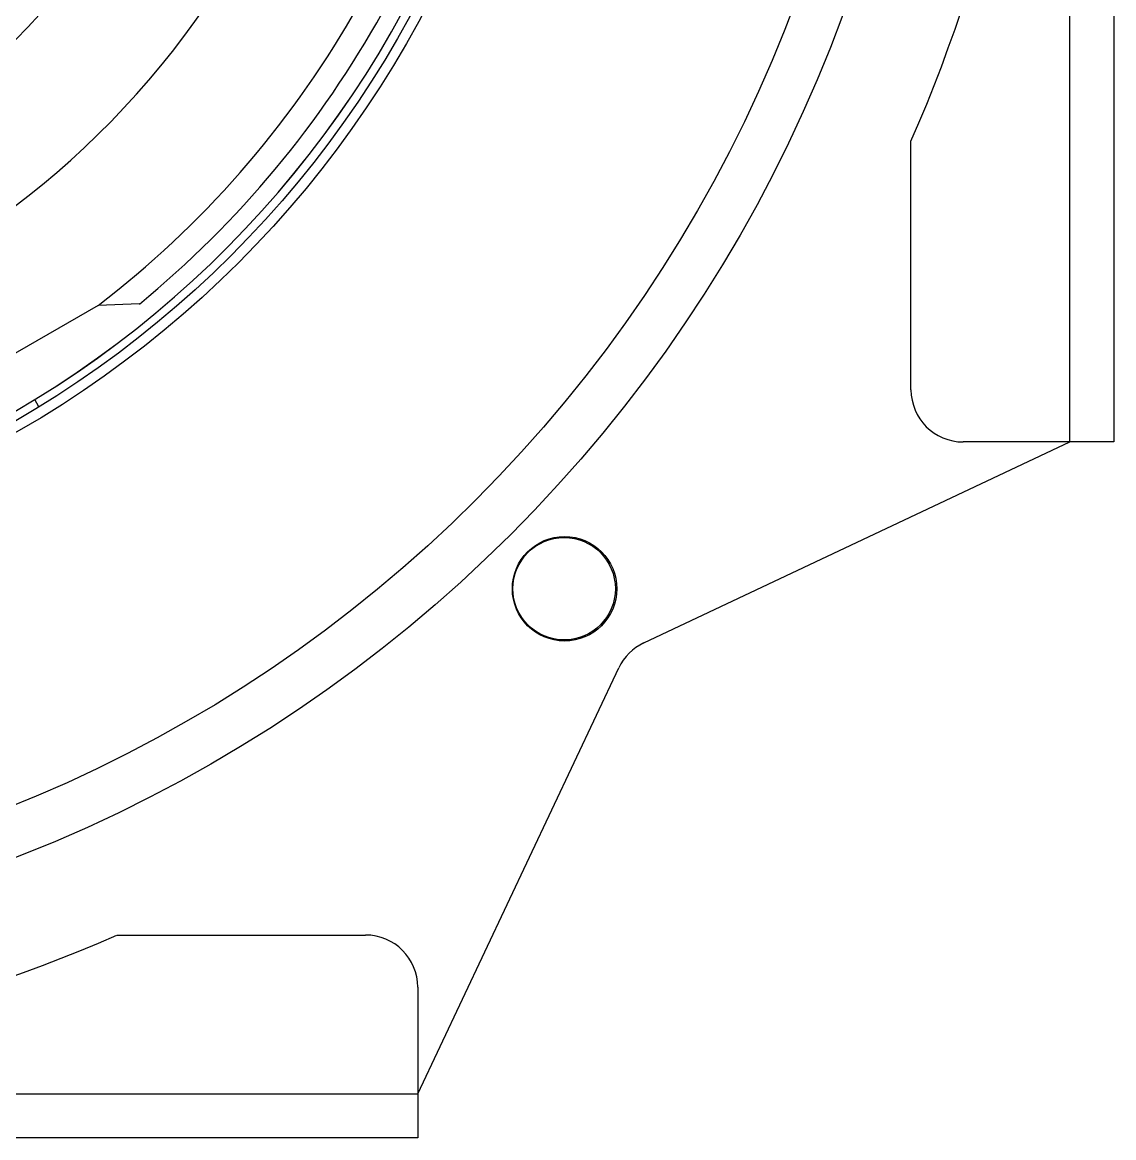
# Model space of a CAD drawing. Extents: x 16.5 to 113.1, y 4.4 to 84.5.
# Drawn here: x 55.214 to 57.825, y 32.042 to 34.711 of the extents above; entities that cross this region are included whole.
import ezdxf

# ---------------------------------------------------------------- set-up
doc = ezdxf.new("R2010")
doc.units = 0
doc.header["$MEASUREMENT"] = 0
doc.linetypes.add('SLD-SOLID', pattern=[0])
doc.layers.add('OBJECT', color=7, linetype='CONTINUOUS')

msp = doc.modelspace()

# ---------------------------------------------------------------- linework, layer by layer
at = {"layer": 'OBJECT', "linetype": 'SLD-SOLID'}
for p, q in [((57.7197, 33.7065), (57.7197, 38.1065)), ((57.8246, 38.1065), (57.8246, 33.7065)), ((57.3397, 33.8315), (57.3397, 34.426)), ((56.7003, 33.2256), (57.7197, 33.7065)), ((57.7197, 33.7065), (57.4647, 33.7065)), ((57.8246, 33.7065), (57.7197, 33.7065)), ((56.1597, 32.1465), (56.6406, 33.1659)), ((55.4402, 32.5265), (56.0347, 32.5265)), ((56.1597, 32.4015), (56.1597, 32.1465)), ((51.7597, 32.1465), (56.1597, 32.1465)), ((56.1597, 32.1465), (56.1597, 32.0416)), ((56.1597, 32.0416), (51.7597, 32.0416))]:
    msp.add_line(p, q, dxfattribs=at)
at = {"layer": 'OBJECT'}
for p, q in [((55.3952, 34.0332), (54.8643, 33.7267)), ((55.4938, 34.0367), (55.3952, 34.0332)), ((55.2535, 33.7907), (55.2435, 33.808)), ((55.2503, 33.8122), (55.2503, 33.8122))]:
    msp.add_line(p, q, dxfattribs=at)
at = {"layer": 'OBJECT', "linetype": 'SLD-SOLID'}
for centre, radius in [((53.9597, 35.9065), 3.425), ((53.9597, 35.9065), 3.3075), ((56.511, 33.3552), 0.125), ((56.5099, 33.3552), 0.1225)]:
    msp.add_circle(centre, radius, dxfattribs=at)
at = {"layer": 'OBJECT'}
for radius in [2.5046, 2.48, 1.75]:
    msp.add_circle((53.9597, 35.9065), radius, dxfattribs=at)
for radius, start, end in [(2.46, 270.4658, 89.5342), (2.4599, 270.4658, 89.5342), (2.05, 278.7913, 81.2087), (2.36, 307.4627, 352.5377), (2.4186, 309.3661, 352.6704)]:
    msp.add_arc((53.9597, 35.9065), radius, start, end, dxfattribs=at)
at = {"layer": 'OBJECT', "linetype": 'SLD-SOLID'}
for centre, radius, start, end in [((53.9597, 35.9065), 3.69, 336.3466, 23.6534), ((57.4647, 33.8315), 0.125, 180, 270), ((56.7536, 33.1126), 0.125, 115.2532, 154.7468), ((53.9597, 35.9065), 3.69, 246.3466, 293.6534), ((56.0347, 32.4015), 0.125, 0, 90)]:
    msp.add_arc(centre, radius, start, end, dxfattribs=at)

doc.saveas('drawing.dxf')
